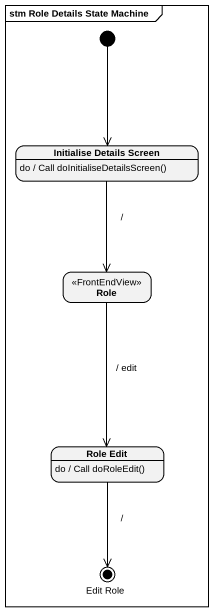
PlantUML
@startuml
mainframe stm Role Details State Machine
hide empty description
state "Initialise Details Screen" as Initialise_Details_Screen
Initialise_Details_Screen : do / Call doInitialiseDetailsScreen()
state Role <<FrontEndView>>
state "Role Edit" as Role_Edit
Role_Edit : do / Call doRoleEdit()
state "Edit Role" as Edit_Role <<end>>
[*] --> Initialise_Details_Screen
Initialise_Details_Screen --> Role : /
Role --> Role_Edit : / edit
Role_Edit --> Edit_Role : /
@enduml
